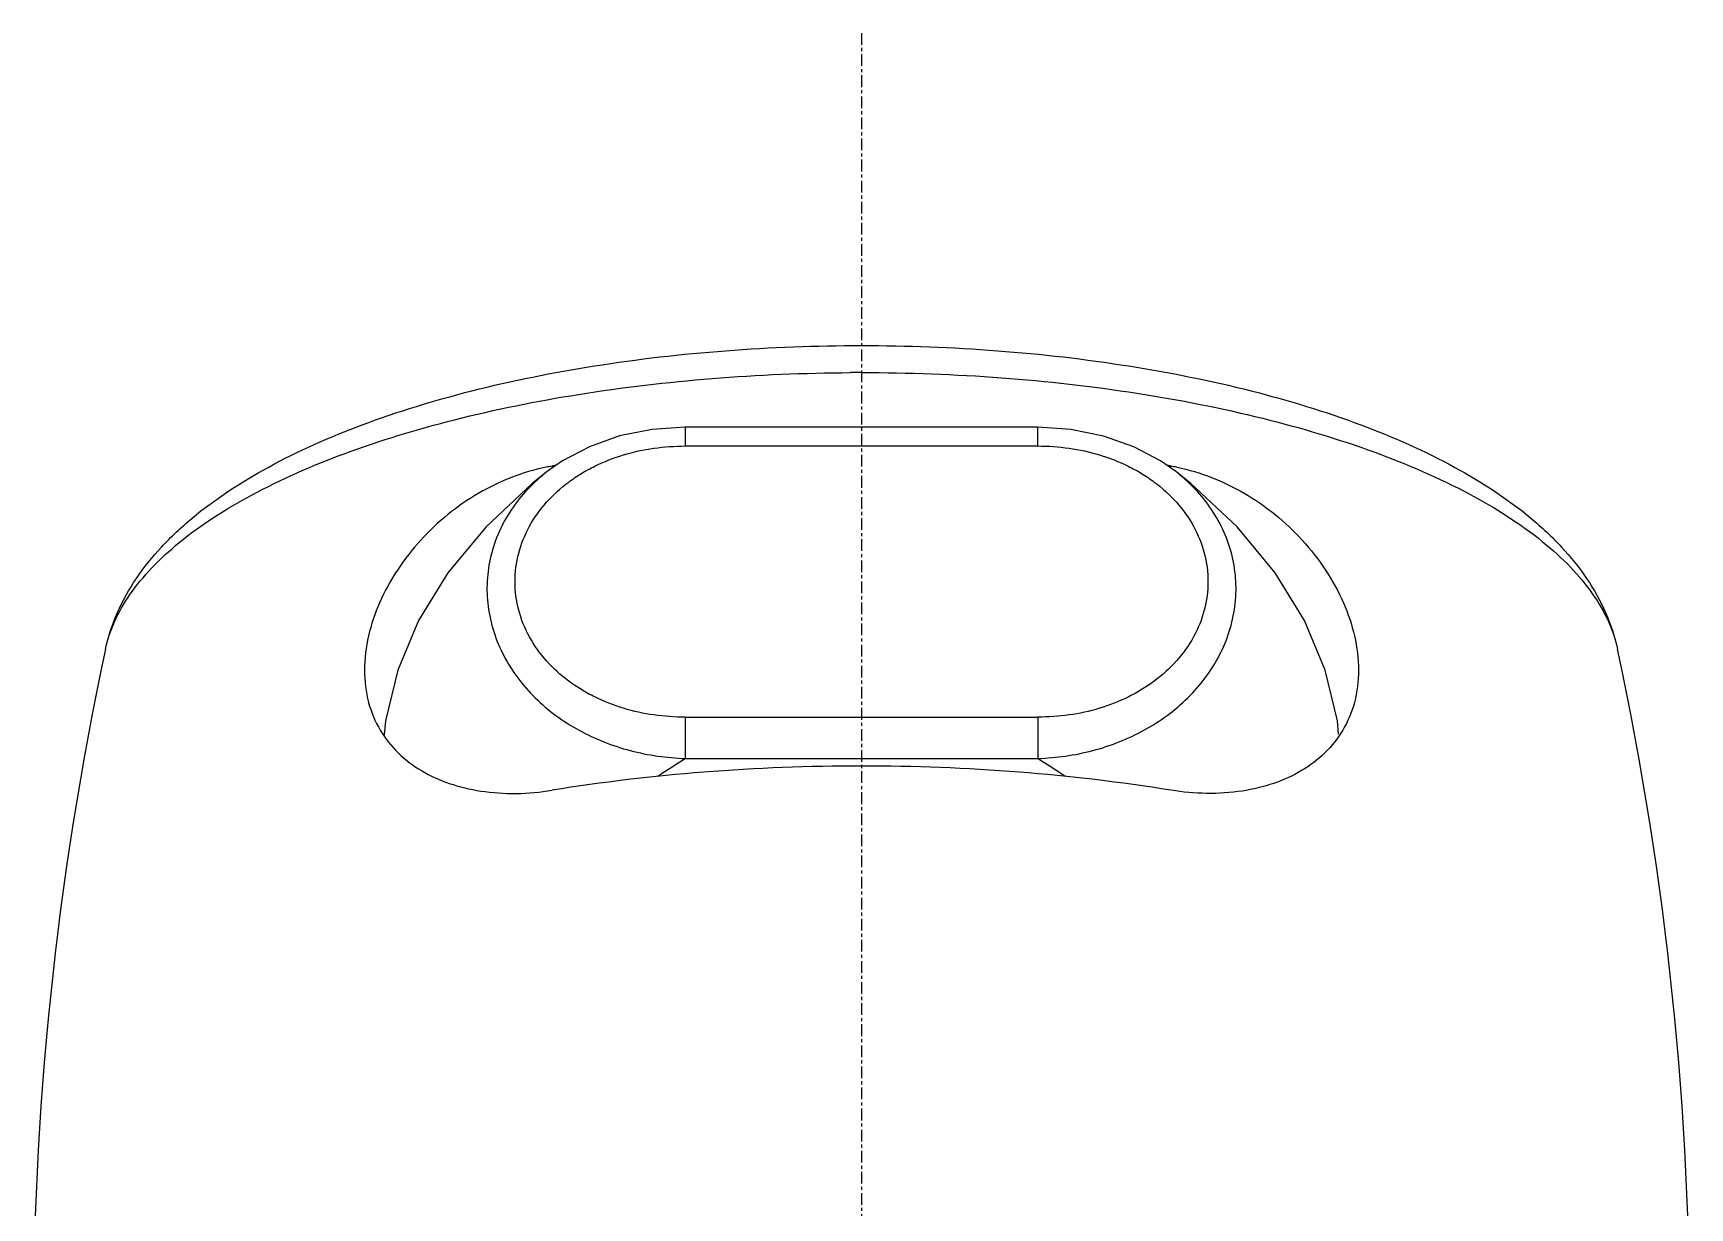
# Model space of a CAD drawing. Header units: millimetres. Extents: x 703 to 2175, y 672 to 1709.
# Drawn here: x 1063.8 to 1116.8, y 1491 to 1528.6 of the extents above; entities that cross this region are included whole.
import ezdxf

# ---------------------------------------------------------------- set-up
doc = ezdxf.new("R2010")
doc.units = ezdxf.units.MM
doc.linetypes.add('CENTER', pattern=[0.6, 0.375, -0.075, 0.075, -0.075])

msp = doc.modelspace()

# ---------------------------------------------------------------- linework, layer by layer
at = {"color": 1, "linetype": 'CENTER'}
msp.add_line((1090.251, 1528.6), (1090.251, 1280.591), dxfattribs=at)
at = {"color": 7, "linetype": 'Continuous'}
for p, q in [((1084.61, 1515.986), (1084.61, 1515.385)), ((1095.892, 1515.986), (1084.61, 1515.986)), ((1095.892, 1515.385), (1095.892, 1515.986)), ((1084.61, 1515.385), (1095.892, 1515.385)), ((1080.197, 1514.566), (1080.196, 1514.565)), ((1080.351, 1514.74), (1080.351, 1514.673)), ((1100.151, 1514.674), (1100.151, 1514.74)), ((1100.306, 1514.565), (1100.305, 1514.566)), ((1084.61, 1506.705), (1084.61, 1505.382)), ((1084.61, 1506.705), (1095.892, 1506.705)), ((1095.892, 1506.705), (1095.892, 1505.382)), ((1084.61, 1505.382), (1095.892, 1505.382))]:
    msp.add_line(p, q, dxfattribs=at)
for points in [[(1084.61, 1515.986), (1083.556, 1515.917), (1082.509, 1515.705), (1081.546, 1515.363), (1080.684, 1514.906), (1080.196, 1514.565)], [(1100.306, 1514.565), (1099.821, 1514.905), (1098.959, 1515.362), (1097.997, 1515.704), (1096.951, 1515.917), (1095.892, 1515.986)], [(1080.197, 1514.566), (1079.717, 1514.181), (1078.228, 1512.792), (1077.016, 1511.326), (1076.081, 1509.799), (1075.414, 1508.211), (1075.021, 1506.589), (1074.986, 1506.142)], [(1105.515, 1506.16), (1105.48, 1506.593), (1105.087, 1508.214), (1104.419, 1509.803), (1103.484, 1511.329), (1102.271, 1512.794), (1100.782, 1514.184), (1100.305, 1514.566)]]:
    msp.add_lwpolyline(points, dxfattribs=at)
for centre, radius, start, end in [((1090.251, 1456.86), 60.875, 89.99999, 90.32862), ((1088.915, 1465.527), 49.953, 99.7364, 99.8721), ((1091.587, 1465.528), 49.952, 80.1279, 80.2634), ((1081.466, 1508.333), 6.503, 99.8751, 101.5916), ((1099.036, 1508.333), 6.503, 78.4071, 80.1249), ((1168.355, 1487.006), 104.604, 167.93089, 192.58377), ((1012.147, 1487.006), 104.604, 347.41623, 12.06911)]:
    msp.add_arc(centre, radius, start, end, dxfattribs=at)
for points, knots in [([(1066.063, 1508.878), (1066.149, 1509.281), (1066.411, 1510.074), (1067.032, 1511.174), (1067.848, 1512.184), (1069.205, 1513.454), (1071.339, 1514.836), (1074.368, 1516.171), (1077.876, 1517.236), (1081.772, 1518.016), (1085.941, 1518.493), (1090.251, 1518.654), (1094.561, 1518.493), (1098.731, 1518.016), (1102.626, 1517.236), (1106.134, 1516.171), (1109.163, 1514.835), (1111.297, 1513.454), (1112.654, 1512.184), (1113.47, 1511.174), (1114.091, 1510.074), (1114.353, 1509.281), (1114.439, 1508.878)], [0, 0, 0, 0, 0.022397, 0.044983, 0.068319, 0.092721, 0.145714, 0.20553, 0.272152, 0.344588, 0.421206, 0.500005, 0.578803, 0.655421, 0.727855, 0.794476, 0.85429, 0.907282, 0.93168, 0.955018, 0.977608, 1, 1, 1, 1]), ([(1066.063, 1508.878), (1066.128, 1509.181), (1066.335, 1509.795), (1066.843, 1510.671), (1067.547, 1511.519), (1068.796, 1512.66), (1070.843, 1513.958), (1073.818, 1515.252), (1077.332, 1516.313), (1081.272, 1517.106), (1085.509, 1517.603), (1088.423, 1517.725), (1089.902, 1517.734)], [0, 0, 0, 0, 0.034774, 0.072138, 0.113029, 0.158064, 0.261588, 0.383288, 0.521424, 0.672945, 0.83394, 1, 1, 1, 1]), ([(1090.251, 1517.735), (1091.746, 1517.735), (1094.695, 1517.627), (1098.987, 1517.145), (1102.984, 1516.36), (1106.554, 1515.3), (1109.578, 1514.001), (1111.661, 1512.695), (1112.932, 1511.545), (1113.647, 1510.688), (1114.163, 1509.805), (1114.373, 1509.184), (1114.439, 1508.878)], [0, 0, 0, 0, 0.165706, 0.32663, 0.47827, 0.616613, 0.738515, 0.84215, 0.887187, 0.92804, 0.965329, 1, 1, 1, 1]), ([(1084.61, 1506.705), (1084.277, 1506.706), (1083.61, 1506.751), (1082.634, 1506.964), (1081.861, 1507.265), (1081.286, 1507.58), (1080.749, 1507.94), (1080.154, 1508.478), (1079.601, 1509.251), (1079.247, 1510.121), (1079.127, 1511.045), (1079.248, 1511.968), (1079.6, 1512.839), (1080.154, 1513.612), (1080.75, 1514.15), (1081.286, 1514.51), (1081.861, 1514.826), (1082.634, 1515.126), (1083.61, 1515.34), (1084.277, 1515.381), (1084.61, 1515.385)], [0, 0, 0, 0, 0.06488, 0.129507, 0.193602, 0.225397, 0.25696, 0.319212, 0.380326, 0.440438, 0.499972, 0.559521, 0.619656, 0.680798, 0.74306, 0.774622, 0.806413, 0.870499, 0.935117, 1, 1, 1, 1]), ([(1095.892, 1515.385), (1096.226, 1515.384), (1096.892, 1515.339), (1097.868, 1515.126), (1098.641, 1514.825), (1099.216, 1514.51), (1099.753, 1514.15), (1100.348, 1513.612), (1100.902, 1512.839), (1101.255, 1511.969), (1101.375, 1511.045), (1101.255, 1510.122), (1100.902, 1509.251), (1100.348, 1508.478), (1099.752, 1507.94), (1099.216, 1507.579), (1098.641, 1507.264), (1097.868, 1506.964), (1096.892, 1506.75), (1096.226, 1506.708), (1095.892, 1506.705)], [0, 0, 0, 0, 0.064881, 0.129507, 0.193602, 0.225397, 0.25696, 0.319212, 0.380326, 0.440438, 0.499973, 0.559521, 0.619656, 0.680798, 0.743059, 0.774621, 0.806413, 0.870499, 0.935118, 1, 1, 1, 1]), ([(1080.16, 1514.704), (1079.407, 1514.55), (1077.921, 1513.963), (1076.37, 1512.701), (1075.382, 1511.436), (1074.638, 1510.087), (1074.351, 1508.946), (1074.351, 1508.21)], [0, 0, 0, 0, 0.247664, 0.504332, 0.634467, 0.762911, 1, 1, 1, 1]), ([(1080.196, 1514.565), (1079.975, 1514.394), (1079.56, 1514.02), (1079.038, 1513.371), (1078.637, 1512.65), (1078.371, 1511.874), (1078.251, 1511.064), (1078.282, 1510.244), (1078.463, 1509.436), (1078.786, 1508.665), (1079.238, 1507.949), (1079.804, 1507.304), (1080.467, 1506.742), (1081.207, 1506.271), (1082.008, 1505.896), (1082.852, 1505.62), (1083.723, 1505.445), (1084.314, 1505.392), (1084.61, 1505.383)], [0, 0, 0, 0, 0.061841, 0.122921, 0.183362, 0.243366, 0.303247, 0.36333, 0.423897, 0.485175, 0.547329, 0.610374, 0.674233, 0.73877, 0.803812, 0.869152, 0.934622, 1, 1, 1, 1]), ([(1095.892, 1505.383), (1096.188, 1505.392), (1096.779, 1505.445), (1097.65, 1505.62), (1098.495, 1505.896), (1099.295, 1506.271), (1100.035, 1506.742), (1100.698, 1507.304), (1101.264, 1507.949), (1101.716, 1508.665), (1102.039, 1509.436), (1102.22, 1510.243), (1102.251, 1511.063), (1102.132, 1511.873), (1101.866, 1512.649), (1101.464, 1513.371), (1100.942, 1514.02), (1100.527, 1514.394), (1100.306, 1514.565)], [0, 0, 0, 0, 0.065373, 0.130845, 0.196193, 0.261243, 0.325778, 0.389625, 0.452647, 0.514771, 0.576031, 0.636575, 0.696652, 0.756547, 0.816575, 0.877039, 0.938143, 1, 1, 1, 1]), ([(1100.343, 1514.704), (1101.096, 1514.549), (1102.581, 1513.963), (1104.133, 1512.701), (1105.121, 1511.434), (1105.865, 1510.084), (1106.151, 1508.944), (1106.151, 1508.208)], [0, 0, 0, 0, 0.247628, 0.504343, 0.634546, 0.763017, 1, 1, 1, 1]), ([(1074.351, 1508.21), (1074.351, 1507.863), (1074.431, 1507.191), (1074.811, 1506.278), (1075.404, 1505.531), (1076.168, 1504.957), (1077.071, 1504.55), (1078.47, 1504.217), (1079.6, 1504.243), (1080.351, 1504.366)], [0, 0, 0, 0, 0.12756, 0.245464, 0.359049, 0.47368, 0.593342, 0.720495, 1, 1, 1, 1]), ([(1106.151, 1508.208), (1106.151, 1507.861), (1106.071, 1507.189), (1105.69, 1506.276), (1105.097, 1505.531), (1104.334, 1504.957), (1103.431, 1504.55), (1102.032, 1504.217), (1100.902, 1504.244), (1100.151, 1504.366)], [0, 0, 0, 0, 0.127506, 0.245389, 0.359006, 0.473629, 0.593294, 0.720473, 1, 1, 1, 1]), ([(1083.731, 1504.812), (1083.801, 1504.861), (1084.089, 1505.059), (1084.384, 1505.246), (1084.61, 1505.383)], [0, 0, 0, 0, 0.243977, 1, 1, 1, 1]), ([(1095.892, 1505.383), (1095.969, 1505.336), (1096.266, 1505.153), (1096.558, 1504.961), (1096.771, 1504.812)], [0, 0, 0, 0, 0.256057, 1, 1, 1, 1]), ([(1090.251, 1505.14), (1088.568, 1505.14), (1085.254, 1505.014), (1081.96, 1504.627), (1080.351, 1504.366)], [0, 0, 0, 0, 0.507952, 1, 1, 1, 1]), ([(1100.151, 1504.366), (1098.542, 1504.627), (1095.248, 1505.014), (1091.934, 1505.14), (1090.251, 1505.14)], [0, 0, 0, 0, 0.492048, 1, 1, 1, 1])]:
    msp.add_open_spline(points, degree=3, knots=knots, dxfattribs=at)

doc.saveas('drawing.dxf')
